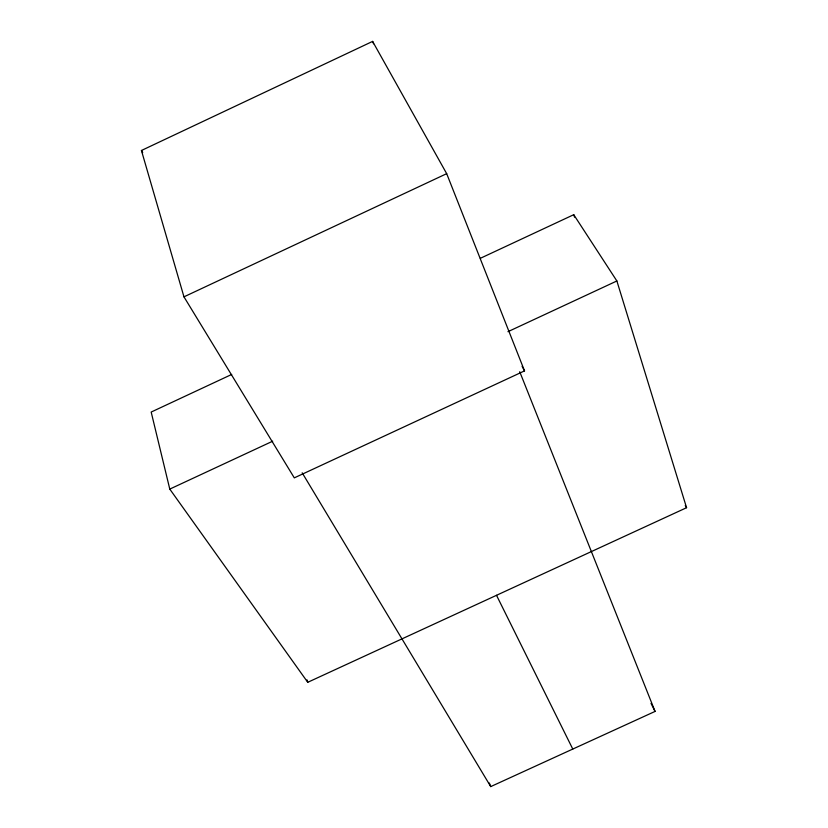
<?xml version="1.0" encoding="UTF-8"?>
<svg xmlns="http://www.w3.org/2000/svg" width="828" height="828" viewBox="0 0 828 828"><rect width="100%" height="100%" fill="white"/><g stroke="black" fill="none" stroke-linecap="round" stroke-linejoin="round"><path stroke-width="1.24" d="M141.433 150.489L372.61 41.4L446.685 173.663L524.528 370.892L294.302 477.87L183.961 296.838L141.433 150.489L142.726 152.714M183.961 296.838L446.685 173.663M231.716 374.442L151.182 412.054L169.781 489.1L307.747 682.303L686.567 507.709L616.87 280.971L573.742 214.69L480.344 258.315M169.781 489.1L272.702 441.189M507.937 331.686L616.87 280.971M302.179 472.809L490.735 786.6L655.062 711.418L519.715 371.7M685.263 505.515L686.567 507.709M522.106 366.349L524.528 370.892M651.015 703.386L655.062 711.418M496.51 595.301L572.779 749.061M372.61 41.4L373.583 43.791M489.348 783.009L490.735 786.6M573.742 214.69L574.539 217.153M307.012 679.86L307.747 682.303"/></g></svg>
